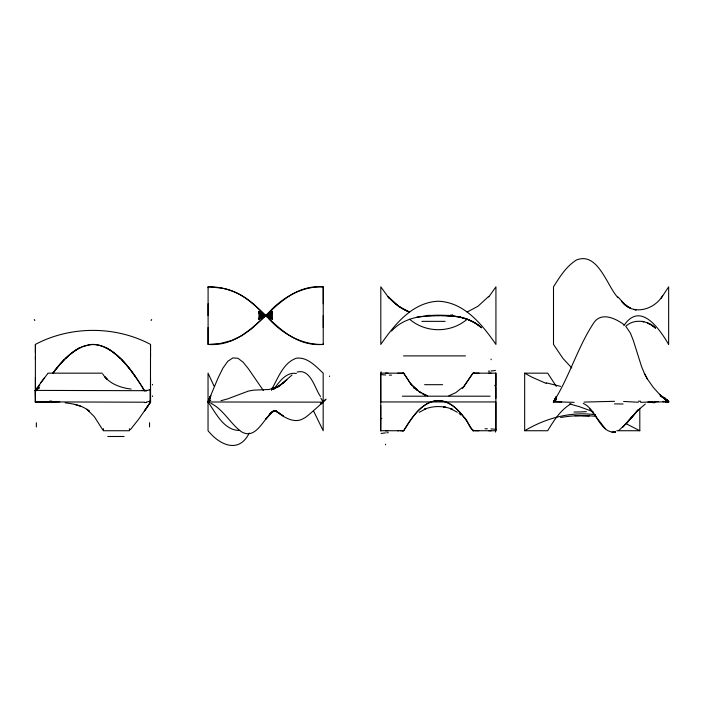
<?xml version="1.0" encoding="UTF-8"?>
<svg xmlns="http://www.w3.org/2000/svg" width="704" height="704" viewBox="0 0 704 704"><rect width="100%" height="100%" fill="white"/><g stroke="black" fill="none" stroke-linecap="round" stroke-linejoin="round"><path stroke-width="1.06" d="M35.394 359.392L35.394 356.875M35.394 352.669L35.394 344.414C70.567 325.714 115.35 325.714 150.524 344.414L150.533 351.085M35.411 389.523L35.446 402.406L49.553 401.984M150.533 356.875L150.533 352.669M208.094 327.501L208.102 344.511L220.783 343.367L231.678 340.498L241.666 335.782L251.293 329.05L263.085 318.182M208.094 315.63L208.094 303.758M208.094 287.751L208.102 286.739L222.543 288.209M323.233 344.098L323.233 343.869M323.233 327.501L323.233 315.63M323.233 303.758L323.233 287.751M380.75 417.833L380.697 428.613M380.75 386.065L380.75 401.949L495.88 401.949L495.88 417.833M495.88 386.065L495.933 375.294M150.524 377.538L150.586 401.949L150.146 401.113A12.698 11.308 -23.2 0 1 149.406 401.315M495.88 418.422L495.818 430.971M268.242 318.182C282.093 333.766 302.21 345.189 323.233 344.406L323.233 286.845C302.042 286.088 282.146 297.51 268.242 313.078M323.233 344.45L323.233 344.432C285.815 347.204 268.488 311.942 240.733 294.941C235.356 291.905 229.522 289.678 223.476 288.402M380.811 372.935L380.714 376.385M668.738 401.826L664.84 397.971L660.669 396.29L664.84 397.971M239.694 430.434C224.004 430.646 215.934 413.107 208.041 401.949L217.862 378.453L222.842 368.262L227.797 361.284L232.848 357.931L237.961 358.266L243.118 362.208L248.301 368.614L263.34 390.482M210.707 395.542L207.997 401.931L209.554 402.169M210.725 395.727L208.058 401.984L323.162 402.142M210.672 395.912L208.014 401.94L210.813 400.039L208.006 401.905L210.082 398.086L207.953 401.896M271.621 389.435C278.089 378.286 283.052 362.868 296.349 358.204C307.41 356.752 315.814 366.362 323.18 373.164L323.18 430.734L313.729 411.321M271.621 389.47L272.545 387.561M271.586 389.611L272.545 387.64M271.586 389.849L272.545 387.904M272.545 388.089L271.586 390.007M668.633 401.905L668.492 402.354M403.656 430.663C412.368 416.874 424.785 396.651 444.048 401.35C452.373 403.762 458.568 410.379 463.734 417.006C468.653 420.323 469.014 431.094 475.746 430.681M249.242 433.039C239.017 453.948 219.736 445.227 208.041 430.734L208.041 373.164L214.034 386.065M130.381 429.669L138.732 419.126L150.586 402.019L144.628 410.749M144.558 410.925L150.586 402.028M274.296 388.626C279.488 381.55 286.308 371.712 296.349 373.49M488.743 296.965L495.933 286.845L495.933 344.414C482.337 324.738 464.358 302.21 438.372 301.233C412.377 302.21 394.398 324.738 380.802 344.414L380.802 286.845L389.303 298.558M660.95 298.514L668.642 286.845L668.642 344.414C659.886 329.551 640.517 300.59 623.867 325.653M35.446 402.406L35.218 390.35L47.705 373.63M40.726 382.756L44.326 377.96M52.95 373.094C64.539 356.928 85.149 336.222 106.524 348.084M463.241 387.534L472.974 373.243L479.028 373.138M462.37 388.617L472.859 373.164L495.88 373.164L495.88 430.734L472.859 430.734C464.966 417.859 455.048 401.623 438.31 400.514C421.573 401.623 411.664 417.859 403.77 430.734L380.75 430.734L380.75 373.164L403.77 373.164L411.171 384.639M662.649 295.627C654.262 309.936 632.465 316.158 621.5 301.18L625.046 304.709L618.006 296.982M637.991 410.089L626.586 423.245L619.106 430.153M39.794 385.282L35.288 390.403L144.681 390.694M488.743 296.349L477.946 306.275L467.148 312.03M622.811 427.17L637.982 410.186L645.295 404.061M267.37 313.931L263.956 317.319M65.921 358.125L64.618 359.392A129.941 129.879 -53.1 0 0 53.152 372.953A129.941 129.941 0 0 1 64.539 359.313M391.591 331.065C406.182 314.811 429.158 315.084 449.161 315.471L438.372 315.603M462.484 387.323L455.699 392.691L448.853 395.815M292.002 375.056L279.743 385.616L273.592 389.145L283.228 382.958L279.743 385.616L272.703 389.136L279.673 385.801L272.694 388.828L279.646 386.153L269.183 389.47L253.554 390.157L248.38 391.081L227.726 398.869L220.959 400.717M320.54 404.043L323.154 401.861M320.496 403.401L323.215 402.01L320.514 404.087C338.633 387.499 306.865 417.666 304.26 418.018C294.809 424.486 283.791 417.27 276.214 411.259L279.69 413.406L276.241 411.523L273.636 410.995L276.267 411.435L273.654 411.25M35.385 390.491L39.098 387.658L35.253 390.368M323.215 402.01L320.505 403.823L323.189 401.958L320.848 398.174M320.566 403.85L322.353 402.45M438.372 315.656L427.574 315.471C445.958 315.181 466.866 314.433 481.545 327.65L474.346 322.546L467.148 319.229C450.85 333.177 425.885 333.177 409.587 319.229M419.258 412.298L426.087 408.654L424.274 409.279C433.189 405.671 443.45 405.636 452.355 409.279L450.542 408.654L457.371 412.298M272.527 311.265L265.663 315.63L258.799 311.265M258.799 319.546L272.527 311.714M556.327 386.39L547.694 373.164L524.665 373.164L524.665 430.734C545.82 418.158 570.97 411.206 595.602 414.788M571.006 403.814C560.534 409.93 553.802 420.587 547.694 430.734L524.665 430.734M79.394 348.084L81.946 346.861M258.799 319.079L272.527 312.171M258.808 318.604L272.527 312.646M82.817 346.5L90.103 344.59A24.059 24.059 0 0 1 95.823 344.59C117.85 348.647 131.234 370.366 142.657 387.658A211.992 211.992 0 0 1 144.091 390.086M258.808 318.129L272.518 313.13M297.106 372.099C310.754 368.227 314.961 389.162 320.54 396.475M149.433 401.394L146.485 402.054M403.621 373.261L397.813 373.146M258.808 317.636L272.518 313.623M615.498 431.974L612.005 432.441L615.498 431.966C599.474 433.858 596.719 409.253 583.299 403.462M35.446 390.887L36.423 390.685M416.777 317.143L431.174 315.682L427.574 315.462M560.648 417.516C572.51 415.439 584.663 415.034 596.622 416.442M258.817 316.642L272.51 314.618M146.485 390.535L149.433 389.884A12.698 11.308 -23.2 0 0 150.119 389.541M668.554 401.729L665.148 401.966M553.441 401.746L574.103 402.362M323.233 287.338L323.233 286.871C273.777 282.982 257.55 348.251 208.094 344.414L208.094 286.845C226.398 286.37 243.857 294.457 256.819 307.041M491.066 373.05L488.576 373.155M385.563 430.848L388.054 430.742M652.731 401.94L640.605 402.327M647.891 402.002L649.66 401.993A123.077 121.625 -0.2 0 0 654.086 401.799L658.486 401.641M144.681 402.204L35.226 401.87L42.566 401.958M584.056 402.09L614.557 401.315M400.321 430.698L403.647 430.654M575.036 415.8L589.433 415.791L582.234 415.589M398.622 430.742L397.602 430.76M654.896 401.852L663.749 401.984M59.822 401.861L51.77 401.984M258.817 315.63L272.51 315.63M421.898 321.358L445.174 321.358M403.55 355.898L465.432 355.898M48.074 373.164L102.168 373.164M424.582 384.683L442.631 384.683M141.425 390.43L146.854 390.43M402.336 396.194L490.098 396.194M43.463 401.958L56.047 401.949M616.774 430.734L639.804 430.734L639.804 408.364M107.791 436.489L124.08 436.489M561.783 401.905L553.45 401.922C569.298 377.194 577.227 348.278 593.19 323.743C600.635 311.23 615.296 318.199 624.202 324.799M441.962 315.621L452.76 315.938L459.958 316.923L445.562 315.568L431.174 315.63L434.773 315.638M273.654 411.198L276.285 411.25L272.791 411.47L265.795 419.109L272.835 411.18L269.315 414.876L272.835 411.506L276.311 410.582L272.809 411.787L269.306 414.339L272.826 411.708C263.507 418.334 256.027 440.44 241.454 431.763C230.085 423.553 223.67 409.622 210.795 403.251M478.817 430.76L476.018 430.69M388.054 373.155L385.563 373.05M488.576 430.742L491.066 430.848M623.603 401.474L638.308 402.222M665.685 401.87L666.16 401.931M65.208 402.829C73.753 403.797 82.72 405.574 89.461 411.303L86.83 409.235L94.292 416.645L102.828 429.915M131.146 389.074C120.27 387.754 108.838 383.671 102.722 373.974M258.817 314.618L272.51 316.642M560.648 386.382L546.251 382.818M569.483 403.911L579.568 406.727L592.997 411.655M74.897 404.439L81.048 406.331M258.808 313.623L272.518 317.636M427.777 395.815L424.274 394.627L426.087 395.252L419.188 391.6L410.687 383.856M467.148 319.229L459.958 317.082C467.914 318.718 475.402 322.458 481.545 327.774M258.808 313.13L272.518 318.129M409.587 312.03L398.79 306.39L387.992 296.49C393.967 303.178 401.148 308.898 409.587 312.118C401.166 308.862 393.809 303.204 387.992 296.349M546.251 383.46L531.863 377.124L524.665 373.164M258.808 312.646L272.527 318.604M625.407 423.342L639.804 430.734M258.799 312.171L272.527 319.079M258.799 311.714L272.527 319.546M655.503 328.09L651.666 325.142L655.503 327.941C647.548 320.417 634.207 318.437 625.759 326.251L630.441 333.159L633.301 340.41L641.52 366.45L644.389 373.393L647.346 378.981L653.374 387.482L659.463 394.258L666.098 400.145L659.428 394.275L666.09 400.118L662.649 397.267M459.043 413.468L460.83 414.964M571.78 367.946L562.954 358.424L553.502 344.414L553.502 286.845C559.742 276.918 566.245 266.385 576.391 260.014C598.039 251.319 607.05 286.273 618.006 297.686M257.734 307.894L263.085 313.078M119.997 358.125L121.299 359.392A129.941 129.879 53.1 0 1 136.03 377.617A129.941 129.941 0 0 0 121.378 359.313M263.956 313.931L267.37 317.319M410.696 383.715L414.163 387.402M589.741 408.857L605.387 428.762M150.445 401.914L150.533 344.414M413.389 387.534L413.89 388.168M411.928 385.607L403.656 373.243M136.145 377.538L140.677 384.463M141.117 385.167L144.223 390.342M644.389 373.393L647.346 378.981M495.818 372.935L495.942 374.484M380.811 430.971L380.688 429.422M380.723 377.027L380.75 385.475M495.88 387.27L495.88 398.288M380.75 405.61L380.75 416.636M35.394 377.538L35.411 388.714M150.154 389.62L150.154 401.139M129.43 428.639L129.43 430.734L103.356 430.734L103.356 428.639M35.394 344.414L35.394 401.975M666.134 402.116A28.125 27.632 12.3 0 1 668.457 402.538M662.948 401.403A39.75 39.75 0 0 1 665.711 401.614M586.318 411.629A111.734 50.054 -0.8 0 1 573.998 412.051M614.434 403.894A155.461 57.226 0 0 1 623.093 404.034M640.702 401.262A47.59 20.627 1.4 0 1 638.519 401.157M652.802 402.741A48.585 33.466 -0.9 0 1 654.922 402.662M665.139 401.834A49.711 48.708 0.3 0 1 663.749 401.843M323.215 402.301A54.771 53.706 -7 0 1 322.749 402.354M329.622 376.033A56.047 1.742 -73 0 1 329.446 376.57M51.762 401.104A97.574 66.141 0 0 1 49.57 401.104M152.442 396.484A27.456 2.49 -69.3 0 1 152.592 395.894M146.546 402.424A22.009 21.296 8.7 0 1 144.707 402.582M152.442 384.974A27.456 2.49 -69.3 0 1 152.592 384.375M146.546 390.905A22.009 21.296 8.7 0 1 144.707 391.063M402.186 430.804A18.832 1.232 2.5 0 1 403.075 430.98M386.786 432.758A28.301 6.6 -3.9 0 1 388.274 432.722M381.172 433.479A31.83 22.37 -12.2 0 1 385.458 432.925M385.625 444.814A38.535 1.382 73.4 0 1 385.458 444.189M490.961 428.912A31.838 26.391 14.9 0 1 496.021 429.475M495.431 432.071A38.535 2.174 -69.4 0 1 495.651 431.684M485.021 428.798A28.301 10.446 6.2 0 1 487.318 428.754M473.607 430.971A18.841 3.098 2.7 0 1 473.282 430.804M491.005 359.084A38.535 1.382 73.4 0 1 491.172 359.709M495.458 370.418A31.838 22.37 -12.2 0 1 491.172 370.973M494.833 385.783A33.792 1.461 -81.3 0 1 494.93 385.264M474.443 373.094A18.832 1.232 2.5 0 1 473.546 372.926M489.843 371.149A28.301 6.6 -3.9 0 1 488.356 371.175M385.66 374.986A31.83 26.391 14.9 0 1 380.609 374.431M381.198 371.826A38.535 2.174 -69.4 0 1 380.978 372.214M391.609 375.109A28.301 10.446 6.2 0 1 389.312 375.144M403.022 372.935A18.841 3.098 2.7 0 1 403.348 373.094M381.788 418.123A33.792 1.461 -81.3 0 1 381.691 418.634M151.131 320.549A129.941 3.203 -88.9 0 1 151.659 319.739M149.547 422.69A129.941 0.546 89.7 0 1 149.565 426.932M66.018 358.213A61.257 61.257 0 0 1 80.15 347.494M106.603 347.952A61.952 61.952 0 0 1 119.918 358.204M34.267 319.739A129.941 3.203 88.9 0 1 34.786 320.558M36.362 426.994A129.941 0.546 -89.7 0 1 36.379 422.761M105.776 347.494A61.257 61.257 0 0 1 119.9 358.213M66.009 358.204A61.952 61.952 0 0 1 79.323 347.952M210.637 396.422L208.006 401.94L210.637 396.422M272.545 387.754L271.586 389.717L272.545 387.772M556.494 396.431L553.406 401.922L556.098 399.802L553.432 401.922L556.486 396.458M556.468 396.59L553.406 401.922L556.178 399.159L553.45 401.949L556.468 396.59M556.459 397.443L553.467 401.958L556.248 398.561L553.458 401.958L556.459 397.443M555.852 398.719L553.476 401.966L555.852 398.719M637.982 410.186L626.604 423.086L637.982 410.212M286.748 379.808L283.272 382.826L286.748 379.808M38.984 388.001L35.341 390.438L38.984 388.001M452.76 315.181L450.058 315.401L452.76 315.181M445.377 407.176L443.582 406.877L445.342 407.202M643.773 321.719L641.802 321.341L643.773 321.728M636.029 309.892L634.146 309.478L636.029 309.892M651.666 325.098L647.733 323.101L651.666 325.098M424.398 394.654L422.594 393.694L424.398 394.654M630.45 308.106L628.637 307.111L630.45 308.106M283.114 415.835L279.673 413.494L283.114 415.835M420.992 392.841L419.188 391.6L420.992 392.841M628.637 307.261L625.046 304.533L628.637 307.261M417.604 390.614L414.128 387.323L417.604 390.614M107.422 379.526L105.002 376.957L107.422 379.526M668.8 401.782L666.477 399.274L668.791 401.782"/></g></svg>
